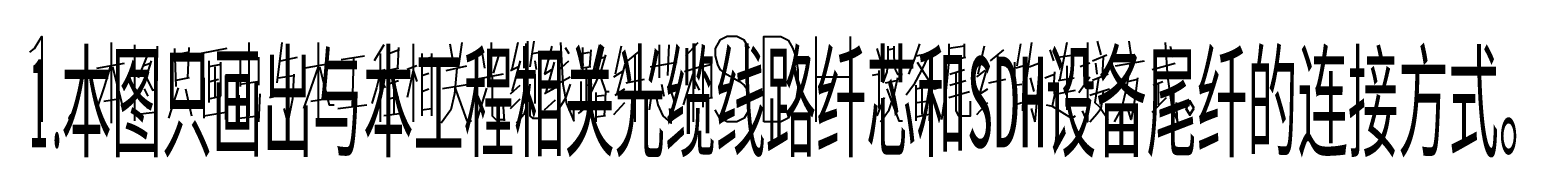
# Model space of a CAD drawing. Header units: metres. Extents: x 17 to 1757, y 17 to 1207.
# Drawn here: x 156.1 to 332, y 150.4 to 164.7 of the extents above; entities that cross this region are included whole.
import ezdxf

# ---------------------------------------------------------------- set-up
doc = ezdxf.new("R2010")
doc.units = ezdxf.units.M
for name, color, linetype in [('LINES', 7, 'Continuous'), ('POLYLINES', 4, 'Continuous'), ('TEXTS', 3, 'Continuous')]:
    doc.layers.add(name, color=color, linetype=linetype)

msp = doc.modelspace()

# ---------------------------------------------------------------- linework, layer by layer
at = {"layer": 'LINES'}
for p, q in [((165.77, 164.02), (165.77, 154.51)), ((168.5, 163.73), (168.5, 154.8)), ((168.5, 163.58), (168.5, 155.23)), ((171.1, 155.38), (171.24, 163.58)), ((182.04, 164.02), (182.04, 155.38)), ((185.93, 164.02), (185.35, 159.26)), ((190.25, 164.02), (190.25, 154.51)), ((198.02, 163.73), (196.87, 161.86)), ((201.48, 163.87), (201.48, 154.66)), ((205.8, 163.87), (206.23, 161.57)), ((207.24, 164.02), (206.81, 160.99)), ((210.7, 164.02), (210.7, 159.98)), ((213.86, 164.02), (213.14, 160.85)), ((214.58, 163.58), (214.58, 160.99)), ((215.02, 164.16), (215.02, 160.56)), ((215.74, 164.16), (215.3, 161.14)), ((217.9, 163.58), (217.03, 160.27)), ((223.51, 163.73), (222.65, 160.13)), ((226.1, 163.58), (225.38, 160.27)), ((230.57, 163.73), (230.57, 159.84)), ((231.72, 163.73), (231.58, 160.13)), ((233.74, 162.43), (235.18, 164.02)), ((249.14, 154.66), (249.14, 164.74)), ((253.18, 164.74), (253.18, 154.66)), ((257.64, 163.58), (257.64, 161.71)), ((261.38, 163.87), (260.81, 162.14)), ((266.71, 163.58), (264.84, 163.3)), ((266.71, 162.29), (266.71, 163.87)), ((269.02, 163.58), (268.3, 160.27)), ((273.34, 163.87), (272.9, 161.28)), ((274.63, 164.02), (274.06, 159.84)), ((278.81, 164.02), (277.94, 159.55)), ((282.41, 164.16), (282.84, 162.58)), ((286.15, 164.16), (286.44, 162.29)), ((290.76, 159.84), (290.47, 164.02)), ((291.05, 163.58), (291.34, 162.29)), ((171.24, 163.15), (168.5, 162.72)), ((169.94, 162.29), (168.94, 159.84)), ((173.26, 163.3), (173.4, 158.83)), ((174.98, 162.86), (173.4, 162.58)), ((174.84, 159.84), (174.98, 163.44)), ((179.45, 163.3), (176.42, 162.72)), ((177.29, 161.86), (177.29, 156.96)), ((181.03, 162.29), (181.03, 158.83)), ((183.19, 162.29), (183.19, 158.98)), ((185.78, 161.86), (187.8, 162.29)), ((192.98, 162), (195.72, 162.43)), ((194.42, 162.29), (194.28, 156.38)), ((197.59, 162.72), (197.59, 154.66)), ((198.6, 163.44), (198.6, 160.27)), ((198.6, 162.72), (199.75, 163.15)), ((199.75, 163.44), (199.61, 160.99)), ((202.49, 162.72), (202.49, 155.38)), ((202.49, 162), (203.64, 162.29)), ((203.64, 162.72), (203.64, 155.38)), ((209.98, 160.99), (209.69, 162.72)), ((210.98, 160.42), (211.7, 162.72)), ((214.15, 161.86), (213.14, 158.26)), ((215.59, 162.72), (216.46, 162.86)), ((215.88, 161.86), (216.02, 160.85)), ((218.62, 160.7), (219.91, 161.86)), ((219.48, 163.44), (219.91, 162.72)), ((221.5, 163.44), (221.5, 160.27)), ((221.5, 162.72), (222.36, 162.86)), ((222.5, 163.15), (222.36, 161.14)), ((223.08, 162), (224.09, 162.29)), ((224.23, 162.58), (223.51, 160.13)), ((228.41, 163.15), (226.82, 161.86)), ((227.69, 162.58), (227.69, 154.66)), ((234.6, 163.3), (234.6, 154.66)), ((235.75, 162), (235.75, 156.38)), ((236.76, 157.54), (236.76, 161.86)), ((256.34, 163.3), (256.78, 161.86)), ((257.64, 163.15), (258.36, 163.3)), ((260.81, 162.14), (260.09, 160.27)), ((260.95, 162.43), (262.54, 162.72)), ((264.84, 161.86), (266.86, 162.29)), ((271.32, 163.15), (269.74, 161.86)), ((270.6, 162.58), (270.6, 154.66)), ((276.79, 163.15), (277.22, 161.86)), ((277.8, 162.29), (279.67, 162.58)), ((281.83, 161.86), (283.56, 162.58)), ((283.13, 162.29), (282.98, 159.98)), ((284.57, 161.28), (288.02, 161.86)), ((164.04, 160.99), (167.35, 161.57)), ((169.51, 161.28), (170.38, 161.57)), ((178.73, 161.42), (177.29, 161.14)), ((178.01, 161.14), (178.01, 157.54)), ((178.73, 157.68), (178.73, 161.71)), ((179.3, 154.94), (179.3, 160.13)), ((185.5, 159.84), (187.37, 160.13)), ((188.52, 160.99), (191.83, 161.57)), ((196.73, 160.42), (198.17, 160.85)), ((199.75, 160.99), (198.6, 160.7)), ((201.91, 161.28), (200.76, 160.85)), ((201.48, 160.7), (200.76, 157.54)), ((201.48, 160.7), (201.91, 159.41)), ((202.49, 160.13), (203.35, 160.42)), ((205.37, 160.7), (207.82, 161.28)), ((212.14, 160.27), (209.11, 159.7)), ((213, 160.7), (213.86, 161.14)), ((214.58, 160.27), (214.58, 156.82)), ((214.58, 159.84), (215.88, 160.13)), ((215.88, 160.27), (215.88, 156.82)), ((217.03, 160.27), (217.9, 160.85)), ((218.18, 161.71), (217.18, 158.11)), ((222.5, 161.14), (221.5, 160.99)), ((221.93, 161.14), (221.93, 156.38)), ((223.51, 160.27), (222.36, 157.82)), ((225.24, 159.98), (226.39, 160.7)), ((226.54, 161.42), (225.53, 157.82)), ((229.56, 161.14), (232.73, 161.71)), ((233.45, 156.67), (234.6, 160.27)), ((235.46, 161.14), (233.59, 160.56)), ((236.76, 161.42), (235.75, 161.14)), ((256.63, 160.27), (255.77, 160.13)), ((256.63, 156.24), (256.63, 160.7)), ((264.98, 160.27), (266.71, 160.85)), ((268.15, 159.98), (269.16, 160.7)), ((269.45, 161.42), (268.44, 157.82)), ((272.62, 161.71), (272.62, 155.95)), ((273.77, 161.28), (272.76, 160.99)), ((273.62, 155.95), (273.77, 161.57)), ((274.34, 161.14), (275.5, 161.57)), ((276.22, 159.84), (277.37, 160.27)), ((278.81, 161.28), (278.81, 156.1)), ((281.54, 161.57), (280.39, 161.14)), ((283.7, 160.27), (281.83, 159.55)), ((282.41, 160.27), (282.26, 161.57)), ((288.89, 160.85), (291.62, 161.57)), ((168.65, 157.82), (169.51, 159.12)), ((169.66, 158.54), (170.09, 157.68)), ((173.69, 158.69), (172.54, 155.09)), ((174.98, 159.84), (173.4, 159.55)), ((174.55, 158.54), (175.27, 155.38)), ((176.71, 159.84), (176.71, 155.09)), ((177.43, 159.41), (178.44, 159.7)), ((181.03, 159.12), (183.05, 159.41)), ((197.59, 159.84), (198.17, 158.69)), ((198.46, 159.12), (199.75, 159.55)), ((199.18, 159.26), (199.18, 155.52)), ((202.49, 158.26), (203.35, 158.54)), ((208.39, 159.12), (204.94, 158.54)), ((209.11, 155.02), (210.19, 158.62)), ((213, 157.97), (214.15, 158.98)), ((218.33, 158.69), (217.03, 157.97)), ((218.47, 159.12), (220.06, 159.98)), ((221.35, 155.81), (221.35, 159.41)), ((221.93, 158.98), (222.65, 159.12)), ((225.38, 157.82), (226.54, 158.54)), ((226.68, 159.26), (228.84, 159.7)), ((230.86, 159.12), (231.14, 157.68)), ((231.86, 158.69), (232.44, 156.82)), ((234.6, 159.84), (235.32, 158.4)), ((249.14, 159.98), (253.18, 159.98)), ((257.35, 159.26), (258.65, 159.55)), ((258.79, 159.84), (258.22, 157.39)), ((260.95, 158.98), (260.95, 154.8)), ((260.95, 158.54), (262.54, 158.83)), ((261.67, 158.69), (261.67, 155.52)), ((262.68, 159.12), (262.54, 154.8)), ((264.98, 158.98), (266.86, 159.55)), ((268.3, 157.82), (269.45, 158.54)), ((269.59, 159.26), (271.61, 159.7)), ((272.62, 158.98), (273.48, 159.12)), ((274.49, 159.84), (274.92, 158.26)), ((277.66, 157.97), (279.82, 158.4)), ((277.8, 159.55), (279.67, 159.84)), ((280.25, 158.11), (281.54, 159.98)), ((281.54, 157.82), (283.85, 158.54)), ((282.55, 159.84), (282.12, 156.96)), ((286.01, 159.41), (287.16, 159.7)), ((289.03, 158.98), (290.18, 159.41)), ((289.61, 159.12), (289.61, 156.67)), ((164.9, 157.1), (166.63, 157.39)), ((169.51, 157.39), (170.09, 156.24)), ((177.29, 157.39), (178.73, 157.68)), ((180.89, 154.66), (180.89, 157.82)), ((183.34, 157.97), (183.19, 154.66)), ((184.49, 157.54), (186.79, 158.11)), ((189.38, 157.1), (191.11, 157.39)), ((192.55, 156.24), (196.01, 156.67)), ((198.6, 157.39), (199.75, 157.68)), ((212.28, 154.8), (212.14, 156.96)), ((213, 156.24), (214.15, 157.39)), ((217.03, 156.1), (218.33, 157.25)), ((221.06, 155.66), (222.65, 156.96)), ((223.08, 158.11), (223.08, 154.66)), ((223.08, 157.68), (224.09, 157.82)), ((224.23, 158.11), (224.09, 155.38)), ((225.24, 155.52), (226.54, 156.96)), ((229.7, 158.26), (229.42, 156.1)), ((235.75, 157.39), (236.9, 157.54)), ((257.21, 157.54), (256.34, 155.38)), ((261.1, 156.96), (262.25, 157.1)), ((264.84, 157.54), (267.29, 158.26)), ((268.15, 155.52), (269.45, 156.96)), ((272.62, 156.67), (273.48, 156.96)), ((276.36, 156.67), (277.08, 156.53)), ((282.7, 156.38), (282.12, 156.96)), ((283.13, 158.26), (282.84, 156.24)), ((288.89, 155.81), (290.62, 157.54)), ((168.5, 155.52), (170.95, 155.81)), ((176.71, 155.38), (179.3, 155.81)), ((180.89, 155.09), (183.19, 155.38)), ((200.18, 155.66), (198.02, 155.38)), ((202.49, 156.1), (203.64, 156.24)), ((224.23, 155.38), (223.08, 155.23)), ((262.54, 155.52), (260.95, 155.23)), ((275.06, 154.66), (274.63, 156.24)), ((282.7, 156.38), (283.7, 154.94))]:
    msp.add_line(p, q, dxfattribs=at)
at = {"layer": 'POLYLINES'}
for points in [[(156.12, 162.86), (156.7, 163.3), (157.56, 164.74), (157.56, 154.66)], [(218.9, 164.02), (219.19, 159.12), (219.62, 156.82)], [(241.22, 163.3), (240.65, 164.3), (239.78, 164.74), (238.63, 164.74), (237.77, 164.3), (237.19, 163.3), (237.19, 162.43), (237.48, 161.42), (237.77, 160.85), (238.34, 160.42), (240.07, 159.41), (240.65, 158.98), (240.94, 158.54), (241.22, 157.54), (241.22, 156.1), (240.65, 155.09), (239.78, 154.66), (238.63, 154.66), (237.77, 155.09), (237.19, 156.1)], [(242.95, 154.66), (242.95, 164.74), (244.97, 164.74), (245.83, 164.3), (246.41, 163.3), (246.7, 162.43), (246.98, 160.85), (246.98, 158.54), (246.7, 156.96), (246.41, 156.1), (245.83, 155.09), (244.97, 154.66), (242.95, 154.66)], [(258.36, 163.58), (258.36, 162.29), (258.5, 160.85), (258.79, 160.27), (259.37, 160.27)], [(264.84, 163.87), (264.84, 161.86), (264.55, 158.69), (263.98, 154.94)], [(281.26, 164.02), (281.26, 154.66), (280.68, 155.95)], [(169.51, 159.12), (169.94, 159.98), (170.52, 161.86)], [(257.64, 161.86), (257.5, 160.56), (257.06, 159.26)], [(262.68, 163.01), (261.67, 160.85), (260.66, 158.98), (259.8, 157.82)], [(275.06, 154.66), (275.35, 157.68), (275.64, 161.86)], [(165.62, 161.14), (164.9, 158.69), (164.04, 156.24)], [(165.91, 161.14), (167.06, 156.67), (167.64, 156.67)], [(169.51, 160.7), (170.66, 158.4), (171.1, 158.54)], [(187.37, 160.27), (187.22, 157.39), (186.65, 154.66), (186.22, 156.24)], [(190.25, 161.14), (189.38, 158.69), (188.52, 156.24)], [(190.39, 161.14), (191.54, 156.67), (192.12, 156.67)], [(197.59, 160.42), (197.16, 158.69), (196.58, 156.82)], [(206.66, 160.99), (206.38, 157.97), (205.94, 156.1), (204.79, 154.51)], [(210.84, 160.13), (210.84, 155.38), (211.27, 154.94), (212.28, 154.94)], [(223.08, 161.57), (224.23, 158.26), (224.66, 158.26)], [(261.1, 161.71), (263.11, 158.54), (263.54, 158.69)], [(265.7, 160.56), (265.7, 155.95), (265.99, 155.38), (267.43, 155.38), (267.43, 157.1)], [(277.37, 160.56), (277.22, 158.69), (277.37, 157.82), (277.08, 156.53)], [(286.3, 161.57), (285.86, 158.69), (285.29, 156.24), (284.42, 154.66)], [(206.38, 158.83), (207.82, 154.8), (208.39, 154.8)], [(215.3, 159.12), (215.02, 156.82), (214.58, 155.52), (213.72, 154.51)], [(220.06, 159.12), (219.48, 157.39), (218.18, 155.38)], [(257.5, 158.54), (258.94, 154.8), (259.37, 154.8)], [(287.16, 159.84), (286.87, 157.39), (286.44, 154.94), (286.01, 156.24)], [(290.76, 159.7), (291.19, 156.67), (291.91, 154.66), (291.77, 156.96)], [(215.3, 157.39), (215.3, 155.38), (215.59, 155.09), (216.46, 155.09), (216.46, 156.67)], [(219.62, 156.82), (220.49, 154.8), (220.49, 156.96)], [(230.14, 157.97), (230.42, 156.67), (231, 155.38), (232.01, 154.51), (231.86, 156.24)], [(256.78, 154.66), (257.78, 156.1), (258.22, 157.39)], [(277.08, 156.53), (279.38, 155.09), (279.82, 155.38)], [(293.89, 156.29), (293.38, 157.14), (292.87, 156.29)], [(293.82, 156.29), (293.38, 157.04), (292.93, 156.29)], [(161.02, 155.52), (160.73, 155.09), (161.02, 154.66), (161.3, 155.09)], [(171.1, 155.09), (171.1, 155.38), (170.95, 155.81)], [(281.54, 154.66), (282.41, 155.66), (282.84, 156.24)], [(292.87, 156.29), (293.38, 155.44), (293.89, 156.29)], [(292.93, 156.29), (293.38, 155.55), (293.82, 156.29)]]:
    msp.add_lwpolyline(points, dxfattribs=at)

# ---------------------------------------------------------------- texts
at = {"layer": 'TEXTS'}
for s, width, p in [('本图只画出与本工程相关光缆线路纤芯和SDH设备尾纤的连接方式。', 0.428318, (159.86, 151.66)), ('1.', 0.294585, (156.12, 151.66))]:
    msp.add_text(s, height=10.69, dxfattribs=dict(at, width=width)).set_placement(p)

doc.saveas('drawing.dxf')
